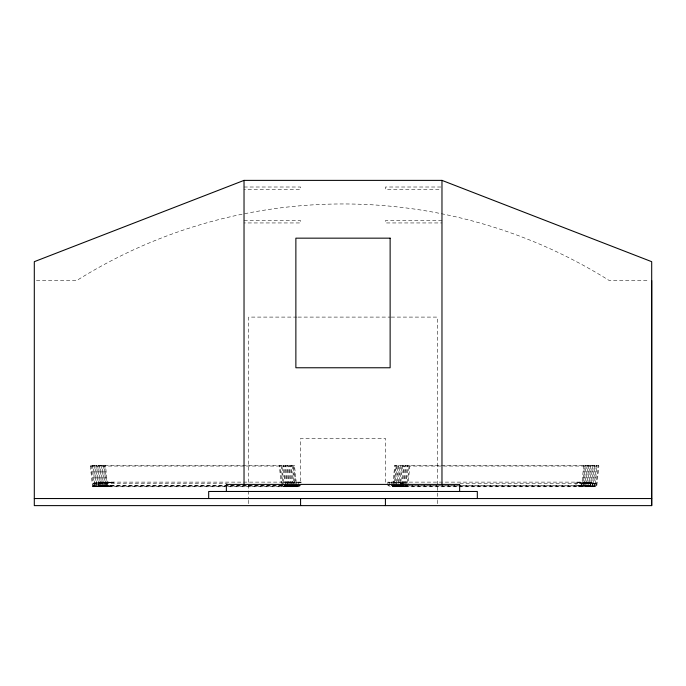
<?xml version="1.0" encoding="UTF-8"?>
<svg xmlns="http://www.w3.org/2000/svg" width="686" height="686" viewBox="0 0 686 686"><rect width="100%" height="100%" fill="white"/><g stroke="black" fill="none" stroke-linecap="round" stroke-linejoin="round"><path stroke-width="0.51" stroke-dasharray="3.43 2.57" d="M387.847 484.77L387.907 482.121L590.449 482.121L595.962 483.236L595.894 486.76L392.349 486.76L387.83 485.645L590.38 485.645L595.894 486.76M389.339 484.77L389.391 482.121L392.1 482.79M391.183 484.77L391.234 482.121L393.944 482.79M392.349 486.76L392.383 484.993M393.875 484.993L393.833 486.76L389.322 485.645M394.87 484.77L394.93 482.121L397.64 482.79M395.719 484.993L395.685 486.76L391.166 485.645M396.722 484.77L396.774 482.121L401.284 483.236L401.216 486.76L396.705 485.645M397.563 484.993L397.528 486.76L393.009 485.645M399.406 484.993L399.372 486.76L394.853 485.645M400.41 484.77L400.461 482.121L403.171 482.79M402.253 484.77L402.313 482.121L405.014 482.79M403.136 483.236L403.059 486.76L398.549 485.645M404.946 484.993L404.903 486.76L400.392 485.645M406.789 484.993L406.755 486.76L402.236 485.645M590.449 482.121L590.354 486.76L584.841 485.645M392.752 484.693L394.767 465.305L598.166 465.305L598.861 466.051L596.734 486.468L393.335 486.468L392.649 485.714L596.048 485.714L596.734 486.468M393.55 484.427L395.462 466.051L394.767 465.305M394.459 482.652L396.259 465.305L396.945 466.051L395.256 482.378M395.145 483.398L394.827 486.468L394.141 485.714M396.302 482.652L398.103 465.305L398.798 466.051L397.1 482.378M396.988 483.398L396.671 486.468L395.985 485.714M398.146 482.652L399.947 465.305L400.641 466.051L398.729 484.427M399.989 482.652L401.79 465.305L402.485 466.051L400.787 482.378M400.684 483.398L400.367 486.468L399.672 485.714M401.627 484.693L403.642 465.305L404.328 466.051L402.425 484.427M403.471 484.693L405.486 465.305L406.172 466.051L404.268 484.427M405.315 484.693L407.33 465.305L408.024 466.051L406.112 484.427M407.373 482.652L409.173 465.305L409.868 466.051L408.17 482.378M408.059 483.398L407.741 486.468L407.055 485.714M596.048 485.714L598.166 465.305M92.499 486.468L93.185 485.714L296.584 485.714L295.898 486.468L92.499 486.468L90.372 466.051L91.067 465.305L294.466 465.305L296.481 484.693M90.372 466.051L293.771 466.051L294.466 465.305M282.178 485.714L281.492 486.468L281.174 483.398M283.335 486.468L284.03 485.714M285.873 485.714L285.179 486.468L284.861 483.398M287.717 485.714L287.022 486.468L286.705 483.398M288.875 486.468L289.561 485.714M290.718 486.468L291.404 485.714M293.248 485.714L292.562 486.468L292.245 483.398M294.405 486.468L295.1 485.714M282.263 483.236L287.091 482.121L287.151 484.77M286.045 482.79L288.943 482.121L288.995 484.77M287.888 482.79L290.787 482.121L290.838 484.77M289.732 482.79L292.63 482.121L292.682 484.77M291.576 482.79L294.474 482.121L294.534 484.77M291.49 483.236L296.318 482.121L296.378 484.77M293.334 483.236L298.17 482.121L298.221 484.77M297.115 482.79L300.014 482.121M301.497 482.121L296.669 483.236L296.738 486.76L93.193 486.76L93.124 483.236L98.956 482.121L301.497 482.121L301.557 484.77M287.168 485.645L282.34 486.76L282.298 484.993M289.012 485.645L284.184 486.76L284.141 484.993M290.855 485.645L286.028 486.76L285.951 483.236M292.699 485.645L287.871 486.76L287.837 484.993M294.551 485.645L289.715 486.76L289.681 484.993M296.395 485.645L291.559 486.76L291.524 484.993M298.239 485.645L293.411 486.76L293.368 484.993M300.082 485.645L295.254 486.76L295.22 484.993M296.738 486.76L301.574 485.645L99.024 485.645L93.193 486.76M244.027 187.012L300.579 187.012L300.579 189.37L244.027 189.37M440.909 187.012L385.421 187.012L385.421 189.37L440.909 189.37M244.027 220.592L300.579 220.592L300.579 222.95L244.027 222.95M441.973 220.592L385.421 220.592L385.421 222.95L441.973 222.95M36.418 280.54L76.721 280.54A501.217 501.217 0 0 1 609.279 280.54L649.513 280.54M296.944 317.095L248.744 317.095L248.744 499.185M298.016 317.095L390.128 317.095M391.2 317.095L437.256 317.095L437.256 499.185M395.462 466.051L598.861 466.051M93.124 483.236L227.255 483.236M459.963 483.236L595.962 483.236M590.432 483.236L584.918 482.121L584.824 486.76L579.31 485.645L579.378 482.121L584.892 483.236M588.588 483.236L583.074 482.121L582.98 486.76L577.466 485.645L577.535 482.121L583.049 483.236M586.736 483.236L581.222 482.121L581.153 485.645L586.667 486.76L586.762 482.121L592.275 483.236L592.198 486.76L586.693 485.645M588.537 485.645L594.05 486.76L594.119 483.236L588.605 482.121L588.511 486.76L582.997 485.645M398.617 482.121L401.327 482.79M393.087 482.121L395.796 482.79M387.907 482.121L390.608 482.79M405.212 485.714L405.898 486.468M403.368 485.714L404.054 486.468M401.516 485.714L402.21 486.468M397.829 485.714L398.515 486.468M293.771 466.051L295.469 482.378M295.58 483.398L295.898 486.468M294.774 482.652L292.973 465.305L292.287 466.051L294.191 484.427M293.145 484.693L291.13 465.305L290.444 466.051L292.133 482.378M291.301 484.693L289.286 465.305L288.592 466.051L290.504 484.427M289.458 484.693L287.443 465.305L286.748 466.051L288.66 484.427M287.606 484.693L285.599 465.305L284.904 466.051L286.602 482.378M285.762 484.693L283.747 465.305L283.061 466.051L284.759 482.378M283.704 482.652L281.903 465.305L281.217 466.051L283.121 484.427M282.075 484.693L280.06 465.305L279.365 466.051L281.063 482.378M91.067 465.305L93.185 485.714M98.956 482.121L99.024 485.645M437.256 500.257L437.256 504.544M385.421 482.267L385.421 438.38L300.579 438.38L300.579 482.267M248.744 500.257L248.744 505.616M576.043 482.121L575.974 485.645L581.488 486.76L581.557 483.236L576.043 482.121M583.76 465.305L581.642 485.714L582.337 486.468L584.455 466.051L583.76 465.305M585.252 465.305L583.134 485.714L583.82 486.468L585.947 466.051L585.252 465.305M587.096 465.305L584.978 485.714L585.664 486.468L587.791 466.051L587.096 465.305M588.94 465.305L586.822 485.714L587.516 486.468L589.634 466.051L588.94 465.305M590.792 465.305L588.665 485.714L589.36 486.468L591.478 466.051L590.792 465.305M592.635 465.305L590.509 485.714L591.203 486.468L593.321 466.051L592.635 465.305M594.479 465.305L592.361 485.714L593.047 486.468L595.165 466.051L594.479 465.305M596.323 465.305L594.205 485.714L594.891 486.468L597.017 466.051L596.323 465.305M92.91 465.305L92.224 466.051L94.342 486.468L95.028 485.714L92.91 465.305M94.754 465.305L94.068 466.051L96.186 486.468L96.88 485.714L94.754 465.305M96.597 465.305L95.911 466.051L98.029 486.468L98.724 485.714L96.597 465.305M98.45 465.305L97.755 466.051L99.873 486.468L100.568 485.714L98.45 465.305M100.293 465.305L99.599 466.051L101.725 486.468L102.411 485.714L100.293 465.305M102.137 465.305L101.442 466.051L103.569 486.468L104.255 485.714L102.137 465.305M103.98 465.305L103.294 466.051L105.412 486.468L106.098 485.714L103.98 465.305M105.473 465.305L104.778 466.051L106.905 486.468L107.591 485.714L105.473 465.305M100.799 482.121L94.968 483.236L95.037 486.76L100.868 485.645L100.799 482.121M102.643 482.121L96.812 483.236L96.889 486.76L102.72 485.645L102.643 482.121M104.486 482.121L98.655 483.236L98.733 486.76L104.564 485.645L104.486 482.121M106.33 482.121L100.508 483.236L100.576 486.76L106.407 485.645L106.33 482.121M108.182 482.121L102.351 483.236L102.42 486.76L108.251 485.645L108.182 482.121M110.026 482.121L104.195 483.236L104.263 486.76L110.094 485.645L110.026 482.121M111.869 482.121L106.038 483.236L106.116 486.76L111.938 485.645L111.869 482.121M113.361 482.121L107.531 483.236L107.599 486.76L113.43 485.645L113.361 482.121"/><path stroke-width="1.03" d="M244.027 180.384L34.3 261.683L34.3 505.616L651.7 505.616L651.7 261.683L441.973 180.384L244.027 180.384L244.027 484.402M651.7 280.54L651.7 505.616M34.3 498.542L651.7 498.542M477.319 498.542L477.319 491.476L208.681 491.476L208.681 498.542M459.646 491.476L459.646 484.402L226.354 484.402L226.354 491.476M441.973 180.384L441.973 484.402M385.421 498.542L385.421 505.616M300.579 498.542L300.579 505.616M390.128 238.162L295.872 238.162L295.872 367.765L390.128 367.765L390.128 238.162"/></g></svg>
